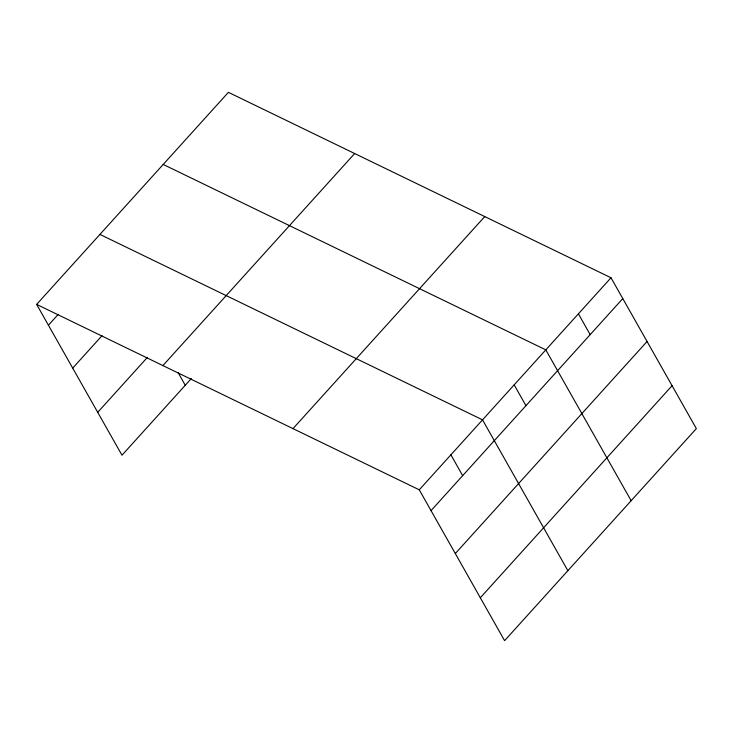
<?xml version="1.0" encoding="UTF-8"?>
<svg xmlns="http://www.w3.org/2000/svg" width="733" height="733" viewBox="0 0 733 733"><rect width="100%" height="100%" fill="white"/><g stroke="black" fill="none" stroke-linecap="round" stroke-linejoin="round"><path stroke-width="1.1" d="M36.65 304.397L228.403 92.34L611.01 277.77L696.35 428.603L504.597 640.66L419.258 489.818L36.65 304.397L121.99 455.23L191.295 378.594M48.424 325.214L58.219 314.384M72.704 368.113L102.079 335.632M97.718 412.322L147.434 357.347M162.909 365.584L354.662 153.536M292.998 428.631L484.751 216.574M419.258 489.818L611.01 277.77M431.031 510.635L622.784 298.588M455.312 553.543L647.065 341.496M480.326 597.752L672.079 385.705M163.202 164.439L545.81 349.87L631.15 500.703M99.926 234.413L482.534 419.844L567.873 570.677M578.41 313.816L590.193 334.633M514.172 384.852L525.955 405.67M450.896 454.827L462.67 475.644M178.101 372.575L185.266 385.256"/></g></svg>
